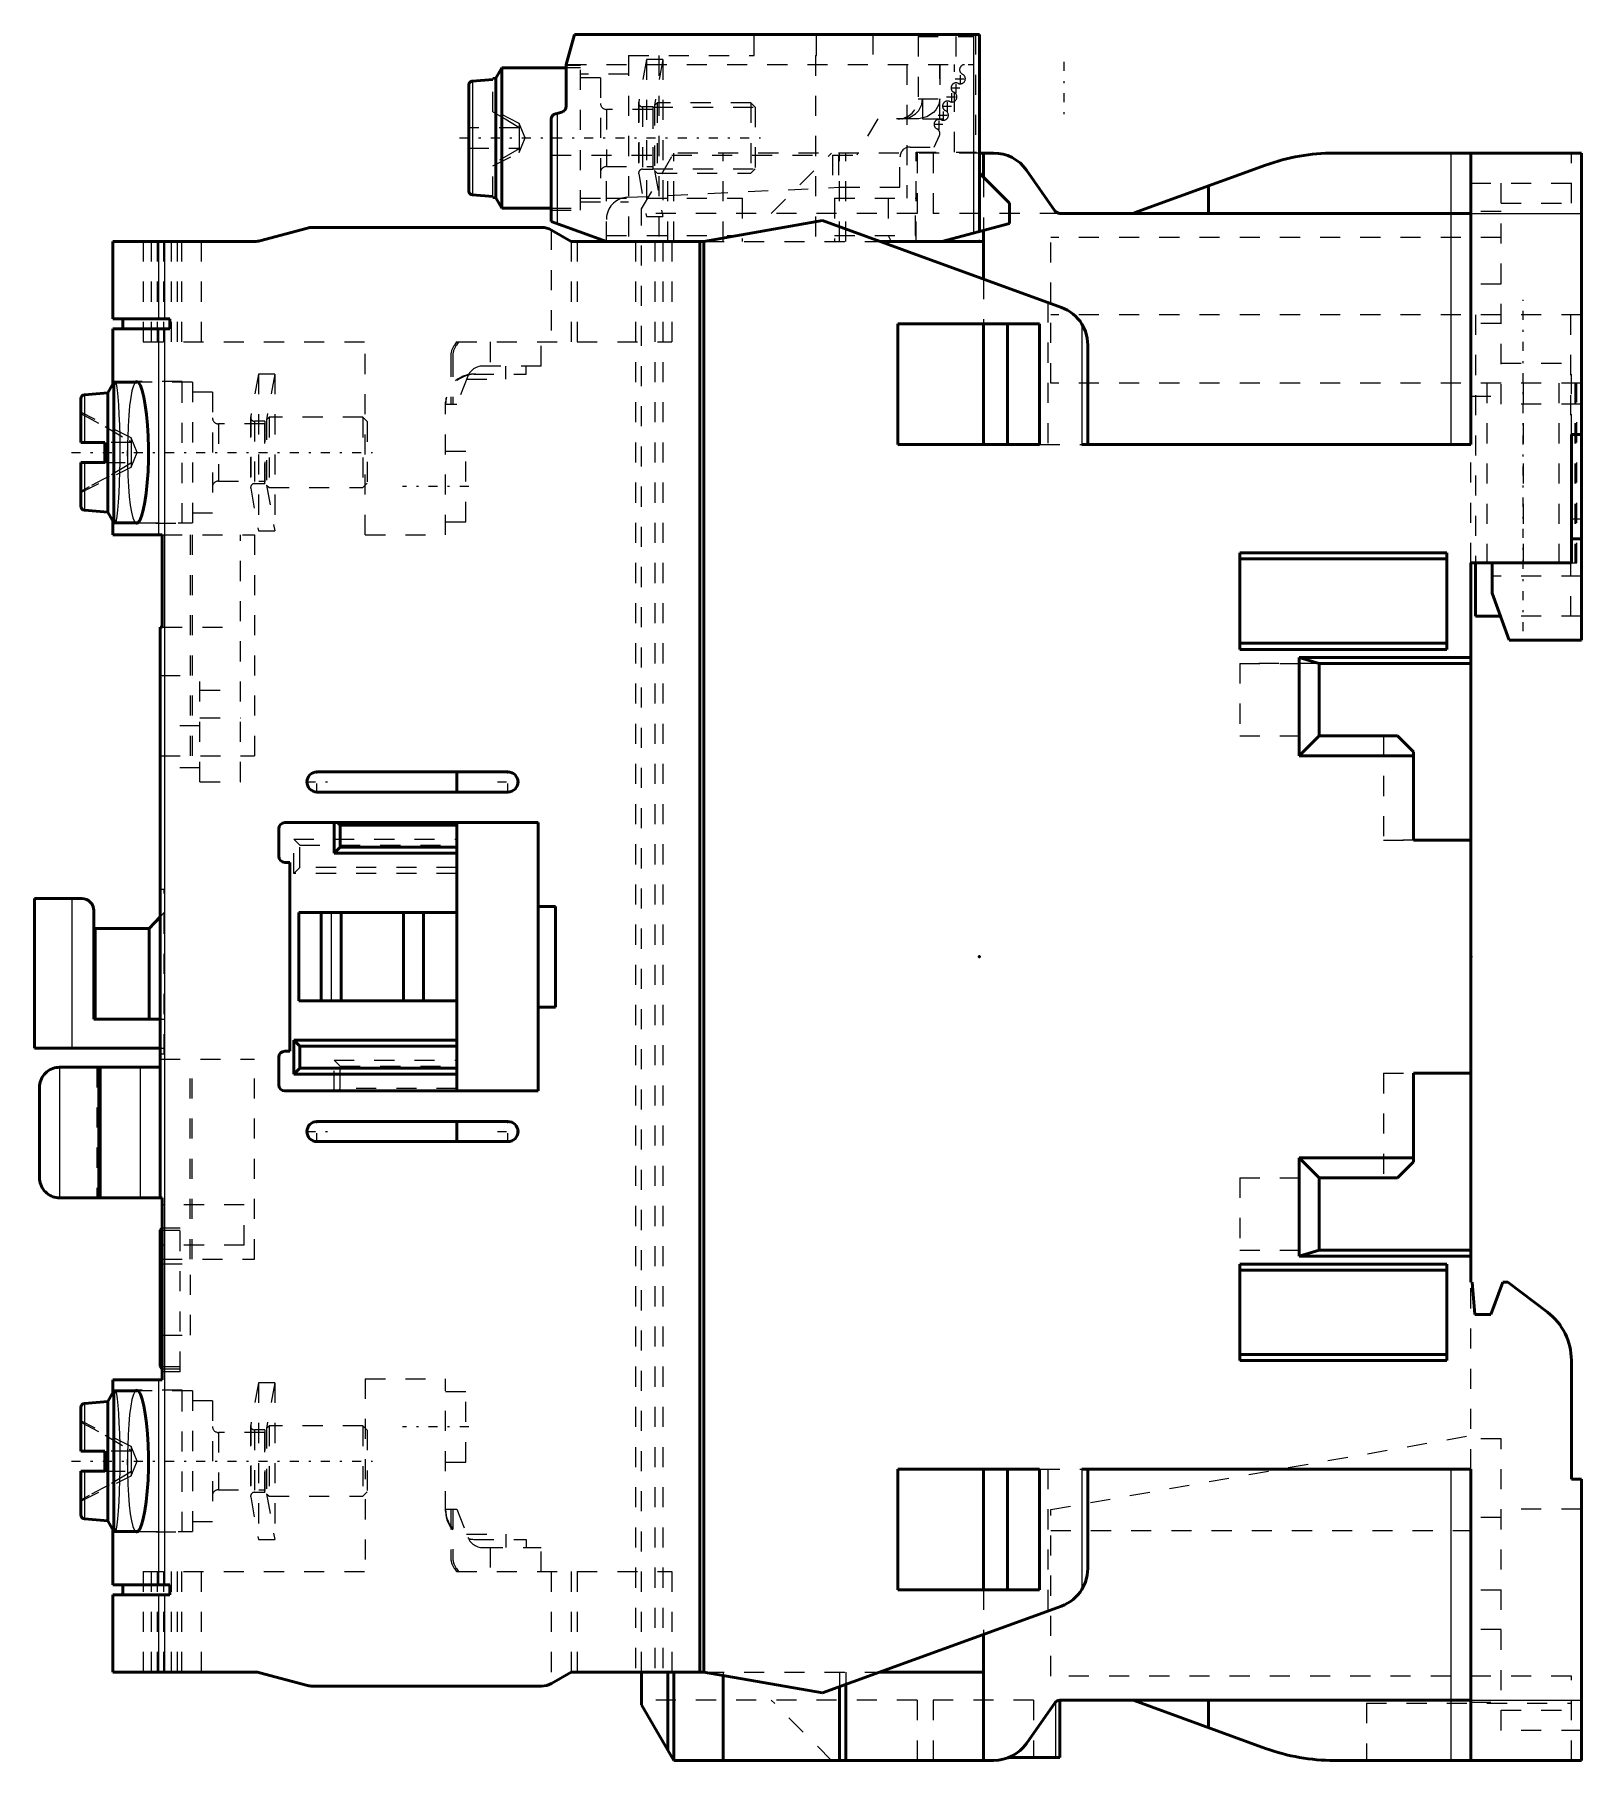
# Model space of a CAD drawing. Header units: millimetres. Extents: x -71.5 to 5.5, y -40 to 45.9.
import ezdxf

# ---------------------------------------------------------------- set-up
doc = ezdxf.new("R2010")
doc.units = ezdxf.units.MM
doc.linetypes.add('Center', pattern=[1.5, 0.45, -0.5, 0.05, -0.5])
doc.linetypes.add('Dashed', pattern=[2, 1, -1])
for name, color, linetype, lineweight in [('2d ConnectionPoints', 7, 'Continuous', 50), ('AM_0', 7, 'Continuous', 50), ('AM_4', 3, 'Continuous', 25), ('AM_5', 3, 'Continuous', 25), ('AM_7', 7, 'Center', 25), ('AM_9', 6, 'Dashed', 25)]:
    doc.layers.add(name, color=color, linetype=linetype, lineweight=lineweight)

# ---------------------------------------------------------------- blocks, each defined once
blk = doc.blocks.new('1_abb_NF_7_1_0_in_n5dy10ffggtjphykqtv3e1uak________2')
at = {"layer": 'AM_5', "linetype": 'Dashed'}
for p, q in [((-40.7, 42.2855), (-35.6, 42.2855)), ((-40.7, 39.2145), (-35.6, 39.2145))]:
    blk.add_line(p, q, dxfattribs=at)
at = {"layer": 'AM_7'}
blk.add_line((-50.3075, 40.75), (-35.345, 40.75), dxfattribs=at)
blk = doc.blocks.new('2_abb_NF_7_2_0_in_n5dy10ffggtjphykqtv3e1uak________2')
at = {"layer": 'AM_0'}
for p, q in [((-48.2, 44.25), (-48.504, 43.723)), ((-45, 44.25), (-48.2, 44.25)), ((-48.2, 44.25), (-48.2, 37.25)), ((-49.85, 43.375), (-49.85, 38.125)), ((-48.65, 43.668), (-49.667, 43.577)), ((-48.504, 43.723), (-48.65, 43.71)), ((-48.65, 43.668), (-48.65, 43.71)), ((-48.504, 43.723), (-48.504, 37.777)), ((-49.667, 37.923), (-48.65, 37.832)), ((-48.65, 37.79), (-48.65, 37.832)), ((-48.65, 37.79), (-48.504, 37.777)), ((-48.504, 37.777), (-48.2, 37.25)), ((-48.2, 37.25), (-45.75, 37.25))]:
    blk.add_line(p, q, dxfattribs=at)
for points in [[(-49.85, 43.375), (-49.842, 43.432), (-49.812, 43.494), (-49.763, 43.543), (-49.702, 43.571), (-49.667, 43.577)], [(-49.667, 37.923), (-49.731, 37.939), (-49.765, 37.959), (-49.813, 38.008), (-49.842, 38.069), (-49.85, 38.125)]]:
    blk.add_lwpolyline(points, dxfattribs=at)
at = {"layer": 'AM_4'}
blk.add_line((-49.667, 43.577), (-49.667, 37.923), dxfattribs=at)
at = {"layer": 'AM_5', "linetype": 'Dashed'}
for p, q in [((-40.7, 42.286), (-35.6, 42.286)), ((-40.7, 39.215), (-35.6, 39.215))]:
    blk.add_line(p, q, dxfattribs=at)
at = {"layer": 'AM_9'}
for p, q in [((-44.3, 44.25), (-45, 44.25)), ((-41.013, 44.65), (-41.397, 42.536)), ((-40.2, 44.65), (-41.013, 44.65)), ((-41.013, 44.65), (-41.013, 36.85)), ((-40.2, 44.65), (-40.613, 42.372)), ((-40.2, 44.65), (-40.2, 36.85)), ((-48.65, 42.045), (-48.65, 43.668)), ((-43.3, 43.75), (-44.3, 43.75)), ((-43.3, 43.75), (-43.3, 37.75)), ((-47.35, 41.475), (-48.65, 42.138)), ((-40.7, 42.175), (-43, 42.175)), ((-43, 42.175), (-43, 39.325)), ((-41.4, 42.5), (-41.4, 39)), ((-41.397, 42.536), (-41.397, 38.964)), ((-40.685, 42.3), (-41.2, 42.3)), ((-41.2, 42.3), (-41.2, 39.2)), ((-40.685, 42.3), (-40.7, 42.286)), ((-40.7, 42.286), (-40.7, 39.215)), ((-40.685, 39.2), (-40.685, 42.3)), ((-40.486, 42.5), (-40.613, 42.372)), ((-40.613, 42.372), (-40.613, 39.128)), ((-35.815, 42.5), (-40.486, 42.5)), ((-40.486, 42.5), (-40.486, 39)), ((-35.6, 42.286), (-35.815, 42.5)), ((-35.815, 42.5), (-35.815, 39)), ((-35.6, 42.286), (-35.6, 39.215)), ((-47.343, 41.25), (-49.85, 41.25)), ((-47.05, 40.75), (-47.35, 41.475)), ((-47.35, 41.475), (-47.35, 41.275)), ((-47.35, 41.275), (-47.343, 41.25)), ((-47.35, 41.25), (-47.35, 40.25)), ((-47.35, 40.025), (-47.05, 40.75)), ((-49.85, 40.25), (-47.343, 40.25)), ((-48.65, 39.362), (-47.35, 40.025)), ((-47.343, 40.25), (-47.35, 40.225)), ((-47.35, 40.225), (-47.35, 40.025)), ((-48.65, 37.832), (-48.65, 39.455)), ((-43, 39.325), (-40.7, 39.325)), ((-41.397, 38.964), (-41.013, 36.85)), ((-41.2, 39.2), (-40.685, 39.2)), ((-40.7, 39.215), (-40.685, 39.2)), ((-40.613, 39.128), (-40.486, 39)), ((-40.613, 39.128), (-40.2, 36.85)), ((-40.486, 39), (-35.815, 39)), ((-35.815, 39), (-35.6, 39.215)), ((-45.75, 37.25), (-44.3, 37.25)), ((-44.3, 37.75), (-43.3, 37.75)), ((-41.013, 36.85), (-40.2, 36.85))]:
    blk.add_line(p, q, dxfattribs=at)
for points in [[(-48.65, 42.045), (-48.043, 41.706), (-47.449, 41.343), (-47.35, 41.275)], [(-47.35, 40.225), (-47.456, 40.152), (-48.65, 39.455)]]:
    blk.add_lwpolyline(points, dxfattribs=at)
for centre, radius, start, end in [((-43, 42.475), 0.3, 180, 270), ((-41.2, 42.5), 0.2, 169.71349, 270), ((-43, 39.025), 0.3, 90, 180), ((-41.2, 39), 0.2, 90, 190.28651)]:
    blk.add_arc(centre, radius, start, end, dxfattribs=at)
blk = doc.blocks.new('3_abb_NF_2_3_0_in_n5dy10ffggtjphykqtv3e1uak________2')
at = {"layer": 'AM_0'}
for p, q in [((-45, 44.4), (-44.598, 45.9)), ((-44.598, 45.9), (-24.45, 45.9)), ((-24.45, 45.9), (-24.45, 36.1)), ((-45, 42.33), (-45, 44.4)), ((-45.75, 41.669), (-45.75, 36.6)), ((-45.527, 41.959), (-45.223, 42.04)), ((-22.95, 37.5), (-24.45, 39)), ((-22.95, 36.502), (-22.95, 37.5)), ((-43.003, 35.6), (-45.75, 36.6)), ((-22.95, 36.502), (-26.316, 35.6)), ((-38.35, 35.6), (-38.15, 35.6)), ((-29.392, 35.6), (-26.316, 35.6))]:
    blk.add_line(p, q, dxfattribs=at)
blk.add_lwpolyline([(-45.527, 41.959), (-45.552, 41.951), (-45.576, 41.941), (-45.6, 41.929), (-45.622, 41.915), (-45.643, 41.899), (-45.662, 41.881), (-45.68, 41.862), (-45.696, 41.841), (-45.71, 41.819), (-45.722, 41.796), (-45.732, 41.772), (-45.74, 41.747), (-45.745, 41.721), (-45.749, 41.695), (-45.75, 41.669), (-45.75, 41.669)], dxfattribs=at)
blk.add_arc((-45.3, 42.33), 0.3, 284.93721, 360, dxfattribs=at)
at = {"layer": 'AM_4'}
for p, q in [((-24.75, 45.9), (-24.75, 36.02)), ((-45.45, 41.979), (-45.45, 36.491))]:
    blk.add_line(p, q, dxfattribs=at)
at = {"layer": 'AM_7'}
for p, q in [((-25.397, 43.434), (-25.397, 43.959)), ((-20.25, 44.535), (-20.25, 41.565)), ((-25.871, 43.244), (-25.346, 43.244)), ((-25.819, 42.528), (-25.819, 43.053)), ((-25.659, 43.697), (-25.134, 43.697)), ((-25.608, 42.981), (-25.608, 43.506)), ((-26.293, 42.337), (-25.768, 42.337)), ((-26.242, 41.622), (-26.242, 42.147)), ((-26.082, 42.791), (-25.557, 42.791)), ((-26.031, 42.075), (-26.031, 42.6)), ((-26.716, 41.431), (-26.191, 41.431)), ((-26.505, 41.884), (-25.98, 41.884)), ((-26.453, 41.169), (-26.453, 41.694))]:
    blk.add_line(p, q, dxfattribs=at)
at = {"layer": 'AM_9'}
for p, q in [((-35.65, 44.85), (-35.65, 45.9)), ((-32.55, 44.85), (-32.55, 45.9)), ((-29.75, 45.9), (-29.75, 44.4)), ((-27.5, 45.8), (-27.5, 42.7)), ((-27.5, 45.8), (-24.75, 45.8)), ((-25.62, 45.8), (-25.62, 44.4)), ((-24.646, 45.9), (-24.646, 40.05)), ((-41.9, 44.85), (-41.9, 35.6)), ((-41.9, 44.85), (-35.65, 44.85)), ((-40.4, 44.85), (-40.4, 35.6)), ((-32.6, 44.85), (-32.55, 44.85)), ((-32.6, 44.85), (-32.6, 35.6)), ((-45, 44.4), (-24.75, 44.4)), ((-44.3, 44.35), (-45, 44.35)), ((-44.3, 37.15), (-44.3, 44.35)), ((-41.9, 43.926), (-44.3, 43.926)), ((-28.059, 44.4), (-28.059, 37.75)), ((-26.424, 44.4), (-26.424, 42.7)), ((-26.422, 41.7), (-26.422, 44.4)), ((-25.681, 40.05), (-25.681, 44.4)), ((-27.5, 42.7), (-26.424, 42.7)), ((-27.273, 42.7), (-27.273, 41.7)), ((-29.508, 41.7), (-30.547, 39.9)), ((-27.573, 41.7), (-29.508, 41.7)), ((-27.273, 41.7), (-26.073, 41.7)), ((-26.705, 40.3), (-26.438, 40.872)), ((-45.75, 39.9), (-30.547, 39.9)), ((-31.75, 39.9), (-31.75, 38.283)), ((-31.45, 39.9), (-31.45, 38.298)), ((-28.4, 38.3), (-28.4, 39.8)), ((-27.9, 40.3), (-26.705, 40.3)), ((-27.6, 40.05), (-24.45, 40.05)), ((-27.6, 35.6), (-27.6, 40.05)), ((-43, 35.6), (-43, 39.325)), ((-41.952, 37.799), (-31.4, 38.3)), ((-31.4, 38.3), (-28.4, 38.3)), ((-45.75, 37.15), (-44.3, 37.15)), ((-44.3, 37.574), (-41.9, 37.574)), ((-43, 37.75), (-36.25, 37.75)), ((-36.25, 37.75), (-36.25, 35.6)), ((-31.65, 37.75), (-27.6, 37.75)), ((-31.65, 37.75), (-31.65, 35.6)), ((-28.994, 37.75), (-28.994, 35.9)), ((-27.626, 35.9), (-27.626, 37.75)), ((-43, 35.9), (-36.25, 35.9)), ((-31.65, 35.9), (-27.626, 35.9)), ((-28.994, 35.9), (-28.843, 35.6)), ((-27.6, 35.873), (-27.626, 35.9))]:
    blk.add_line(p, q, dxfattribs=at)
for points in [[(-28.301, 41.7), (-28.272, 41.7), (-27.928, 41.768), (-27.624, 41.948), (-27.466, 42.118), (-27.317, 42.413), (-27.273, 42.7)], [(-26.424, 42.7), (-26.424, 42.699), (-26.474, 42.411), (-26.613, 42.155), (-26.734, 42.021), (-27.069, 41.804), (-27.454, 41.706), (-27.573, 41.7)], [(-41.952, 37.799), (-42.048, 37.79), (-42.142, 37.773), (-42.235, 37.748), (-42.325, 37.715), (-42.412, 37.674), (-42.495, 37.625), (-42.573, 37.57), (-42.646, 37.508), (-42.714, 37.44), (-42.775, 37.366), (-42.83, 37.287), (-42.878, 37.204), (-42.918, 37.117), (-42.95, 37.027), (-42.975, 36.934), (-42.991, 36.839), (-42.999, 36.744), (-43, 36.7)]]:
    blk.add_lwpolyline(points, dxfattribs=at)
for centre, radius, start, end in [((-25.397, 43.697), 0.25, 245, 64.99993), ((-25.185, 44.15), 0.25, 90, 245.00007), ((-25.819, 42.791), 0.25, 245, 64.99993), ((-25.608, 43.244), 0.25, 65, 245.00007), ((-28.5, 42.7), 1, 270, 0), ((-26.242, 41.884), 0.25, 245.00008, 65), ((-26.031, 42.337), 0.25, 65, 245), ((-26.453, 41.431), 0.25, 64.99992, 244.99993), ((-26.665, 40.978), 0.25, 335, 65.00007), ((-27.9, 39.8), 0.5, 90, 180)]:
    blk.add_arc(centre, radius, start, end, dxfattribs=at)
blk = doc.blocks.new('4_abb_NF_7_3_0_in_n5dy10ffggtjphykqtv3e1uak________2')
at = {"layer": 'AM_0'}
for p, q in [((-67.804, -22.127), (-68.967, -22.229)), ((-67.5, -21.6), (-67.804, -22.127)), ((-67.804, -22.127), (-67.804, -28.073)), ((-67.5, -21.6), (-67.5, -28.6)), ((-66.362, -21.6), (-67.5, -21.6)), ((-69.15, -22.428), (-69.15, -24.6)), ((-67.95, -24.6), (-69.15, -24.6)), ((-67.95, -25.6), (-67.95, -24.6)), ((-69.15, -25.6), (-67.95, -25.6)), ((-69.15, -25.6), (-69.15, -27.772)), ((-68.967, -27.971), (-67.804, -28.073)), ((-67.804, -28.073), (-67.5, -28.6)), ((-67.5, -28.6), (-66.301, -28.6))]:
    blk.add_line(p, q, dxfattribs=at)
for centre, start, end in [((-68.95, -22.428), 95, 180), ((-68.95, -27.772), 180, 265)]:
    blk.add_arc(centre, 0.2, start, end, dxfattribs=at)
at = {"layer": 'AM_4'}
for p, q in [((-68.967, -22.229), (-68.967, -24.6)), ((-68.967, -25.6), (-68.967, -27.971))]:
    blk.add_line(p, q, dxfattribs=at)
at = {"layer": 'AM_7'}
blk.add_line((-69.608, -25.1), (-54.645, -25.1), dxfattribs=at)
at = {"layer": 'AM_9'}
for p, q in [((-60.313, -21.2), (-60.697, -23.314)), ((-59.5, -21.2), (-60.313, -21.2)), ((-60.313, -21.2), (-60.313, -29)), ((-59.5, -21.2), (-59.913, -23.478)), ((-59.5, -21.2), (-59.5, -29)), ((-63.6, -21.6), (-66.362, -21.6)), ((-63.6, -21.6), (-63.6, -28.6)), ((-62.6, -22.1), (-63.6, -22.1)), ((-62.6, -22.1), (-62.6, -28.1)), ((-66.65, -24.375), (-69.15, -23.1)), ((-60, -23.675), (-62.3, -23.675)), ((-62.3, -23.675), (-62.3, -26.525)), ((-60.7, -23.35), (-60.7, -26.85)), ((-60.697, -23.314), (-60.697, -26.886)), ((-59.986, -23.55), (-60.5, -23.55)), ((-60.5, -23.55), (-60.5, -26.65)), ((-59.986, -23.55), (-60, -23.564)), ((-60, -23.564), (-60, -26.636)), ((-59.986, -26.65), (-59.986, -23.55)), ((-59.786, -23.35), (-59.913, -23.478)), ((-59.913, -23.478), (-59.913, -26.722)), ((-55.115, -23.35), (-59.786, -23.35)), ((-59.786, -23.35), (-59.786, -26.85)), ((-55.115, -23.35), (-55.115, -26.85)), ((-54.9, -23.564), (-55.115, -23.35)), ((-54.9, -23.564), (-54.9, -26.636)), ((-66.643, -24.6), (-67.95, -24.6)), ((-66.35, -25.1), (-66.65, -24.375)), ((-66.65, -24.375), (-66.65, -24.575)), ((-66.65, -24.575), (-66.643, -24.6)), ((-66.65, -24.6), (-66.65, -25.6)), ((-67.95, -25.6), (-66.643, -25.6)), ((-66.65, -25.825), (-66.35, -25.1)), ((-66.643, -25.6), (-66.65, -25.625)), ((-66.65, -25.625), (-66.65, -25.825)), ((-69.15, -27.1), (-66.65, -25.825)), ((-62.3, -26.525), (-60, -26.525)), ((-60.697, -26.886), (-60.313, -29)), ((-60.5, -26.65), (-59.986, -26.65)), ((-60, -26.636), (-59.986, -26.65)), ((-59.913, -26.722), (-59.786, -26.85)), ((-59.913, -26.722), (-59.5, -29)), ((-59.786, -26.85), (-55.115, -26.85)), ((-55.115, -26.85), (-54.9, -26.636)), ((-63.6, -28.1), (-62.6, -28.1)), ((-66.301, -28.6), (-63.6, -28.6)), ((-60.313, -29), (-59.5, -29))]:
    blk.add_line(p, q, dxfattribs=at)
for points in [[(-69.15, -23.163), (-67.937, -23.812), (-66.749, -24.507), (-66.65, -24.575)], [(-66.65, -25.625), (-66.756, -25.698), (-67.735, -26.277), (-68.738, -26.819), (-69.15, -27.037)]]:
    blk.add_lwpolyline(points, dxfattribs=at)
for centre, radius, start, end in [((-62.3, -23.375), 0.3, 180, 270), ((-60.5, -23.35), 0.2, 169.71349, 270), ((-62.3, -26.825), 0.3, 90, 180), ((-60.5, -26.85), 0.2, 90, 190.28651)]:
    blk.add_arc(centre, radius, start, end, dxfattribs=at)
blk = doc.blocks.new('5_abb_NF_7_4_0_in_n5dy10ffggtjphykqtv3e1uak________2')
at = {"layer": 'AM_0'}
for p, q in [((-67.5, 28.6), (-67.804, 28.073)), ((-66.362, 28.6), (-67.5, 28.6)), ((-67.5, 28.6), (-67.5, 21.6)), ((-69.15, 27.772), (-69.15, 25.6)), ((-67.804, 28.073), (-68.967, 27.971)), ((-67.804, 28.073), (-67.804, 22.127)), ((-67.95, 25.6), (-69.15, 25.6)), ((-67.95, 24.6), (-67.95, 25.6)), ((-69.15, 24.6), (-67.95, 24.6)), ((-69.15, 24.6), (-69.15, 22.428)), ((-68.967, 22.229), (-67.804, 22.127)), ((-67.804, 22.127), (-67.5, 21.6)), ((-67.5, 21.6), (-66.301, 21.6))]:
    blk.add_line(p, q, dxfattribs=at)
for centre, start, end in [((-68.95, 27.772), 95, 180), ((-68.95, 22.428), 180, 265)]:
    blk.add_arc(centre, 0.2, start, end, dxfattribs=at)
at = {"layer": 'AM_4'}
for p, q in [((-68.967, 27.971), (-68.967, 25.6)), ((-68.967, 24.6), (-68.967, 22.229))]:
    blk.add_line(p, q, dxfattribs=at)
at = {"layer": 'AM_7'}
blk.add_line((-69.608, 25.1), (-54.645, 25.1), dxfattribs=at)
at = {"layer": 'AM_9'}
for p, q in [((-63.6, 28.6), (-66.362, 28.6)), ((-63.6, 28.6), (-63.6, 21.6)), ((-60.313, 29), (-60.697, 26.886)), ((-59.5, 29), (-60.313, 29)), ((-60.313, 29), (-60.313, 21.2)), ((-59.5, 29), (-59.913, 26.722)), ((-59.5, 29), (-59.5, 21.2)), ((-62.6, 28.1), (-63.6, 28.1)), ((-62.6, 28.1), (-62.6, 22.1)), ((-66.65, 25.825), (-69.15, 27.1)), ((-60.7, 26.85), (-60.7, 23.35)), ((-60.697, 26.886), (-60.697, 23.314)), ((-59.986, 26.65), (-60.5, 26.65)), ((-60.5, 26.65), (-60.5, 23.55)), ((-59.986, 26.65), (-60, 26.636)), ((-60, 26.636), (-60, 23.564)), ((-59.986, 23.55), (-59.986, 26.65)), ((-59.786, 26.85), (-59.913, 26.722)), ((-59.913, 26.722), (-59.913, 23.478)), ((-59.786, 26.85), (-59.786, 23.35)), ((-55.115, 26.85), (-59.786, 26.85)), ((-54.9, 26.636), (-55.115, 26.85)), ((-55.115, 26.85), (-55.115, 23.35)), ((-54.9, 26.636), (-54.9, 23.564)), ((-66.35, 25.1), (-66.65, 25.825)), ((-66.65, 25.825), (-66.65, 25.625)), ((-60, 26.525), (-62.3, 26.525)), ((-62.3, 26.525), (-62.3, 23.675)), ((-66.643, 25.6), (-67.95, 25.6)), ((-66.65, 25.625), (-66.643, 25.6)), ((-66.65, 25.6), (-66.65, 24.6)), ((-66.65, 24.375), (-66.35, 25.1)), ((-69.15, 23.1), (-66.65, 24.375)), ((-67.95, 24.6), (-66.643, 24.6)), ((-66.643, 24.6), (-66.65, 24.575)), ((-66.65, 24.575), (-66.65, 24.375)), ((-62.3, 23.675), (-60, 23.675)), ((-60.697, 23.314), (-60.313, 21.2)), ((-60.5, 23.55), (-59.986, 23.55)), ((-60, 23.564), (-59.986, 23.55)), ((-59.913, 23.478), (-59.786, 23.35)), ((-59.913, 23.478), (-59.5, 21.2)), ((-59.786, 23.35), (-55.115, 23.35)), ((-55.115, 23.35), (-54.9, 23.564)), ((-66.301, 21.6), (-63.6, 21.6)), ((-63.6, 22.1), (-62.6, 22.1)), ((-60.313, 21.2), (-59.5, 21.2))]:
    blk.add_line(p, q, dxfattribs=at)
for points in [[(-69.15, 27.037), (-67.937, 26.388), (-66.749, 25.693), (-66.65, 25.625)], [(-66.65, 24.575), (-66.756, 24.502), (-67.735, 23.923), (-68.738, 23.381), (-69.15, 23.163)]]:
    blk.add_lwpolyline(points, dxfattribs=at)
for centre, radius, start, end in [((-62.3, 26.825), 0.3, 180, 270), ((-60.5, 26.85), 0.2, 169.71349, 270), ((-62.3, 23.375), 0.3, 90, 180), ((-60.5, 23.35), 0.2, 90, 190.28651)]:
    blk.add_arc(centre, radius, start, end, dxfattribs=at)
blk = doc.blocks.new('6_abb_NF_2_2_0_in_n5dy10ffggtjphykqtv3e1uak________2')
at = {"layer": 'AM_0'}
for p, q in [((-60.235, 35.634), (-57.877, 36.266)), ((-57.618, 36.3), (-46.23, 36.3)), ((-45.73, 36.166), (-44.75, 35.6)), ((-67.55, 35.6), (-67.55, 31.75)), ((-67.55, 35.6), (-60.494, 35.6)), ((-44.75, 35.6), (-38.35, 35.6)), ((-38.35, 35.6), (-38.35, -35.6)), ((-67.55, 31.75), (-64.724, 31.75)), ((-67.55, 31.25), (-67.55, 28.513)), ((-67.55, 31.25), (-64.724, 31.25)), ((-67.05, 31.75), (-67.05, 31.25)), ((-64.724, 31.75), (-64.724, 31.25)), ((-67.55, 21.687), (-67.55, 21)), ((-65.1, 21), (-67.55, 21)), ((-65.1, 16.4), (-65.1, 21)), ((-65.2, 16.4), (-65.1, 16.4)), ((-65.2, -12), (-65.2, 16.4)), ((-57.4, 9.2), (-47.9, 9.2)), ((-50.45, 8.2), (-50.45, 9.2)), ((-47.9, 8.2), (-57.4, 8.2)), ((-59.3, 6.375), (-59.3, 5)), ((-46.4, 6.675), (-59, 6.675)), ((-56.55, 5.15), (-56.55, 6.675)), ((-56.375, 6.675), (-56.25, 6.55)), ((-56.25, 6.55), (-50.45, 6.55)), ((-56.25, 5.45), (-56.25, 6.55)), ((-50.45, -6.675), (-50.45, 6.675)), ((-46.4, -6.675), (-46.4, 6.675)), ((-56.55, 5.15), (-56.25, 5.45)), ((-50.45, 5.45), (-56.25, 5.45)), ((-59, 4.7), (-58.75, 4.7)), ((-58.75, 4.7), (-58.75, -4.7)), ((-50.45, 5.15), (-56.55, 5.15)), ((-71.45, 2.9), (-71.45, -4.55)), ((-71.45, 2.9), (-69.1, 2.9)), ((-68.5, 2.3), (-68.5, -3.1)), ((-65.2, 1.987), (-65.75, 1.4)), ((-50.45, 2.2), (-58.3, 2.2)), ((-58.3, 2.2), (-58.3, -2.2)), ((-57.2, 2.2), (-57.2, -2.2)), ((-56.2, 2.2), (-56.2, -2.2)), ((-53.1, 2.2), (-53.1, -2.2)), ((-52.1, 2.2), (-52.1, -2.2)), ((-45.534, 2.5), (-46.4, 2.5)), ((-45.534, -2.5), (-45.534, 2.5)), ((-65.75, 1.4), (-68.5, 1.4)), ((-65.75, 1.4), (-65.75, -3.1)), ((-50.45, -2.2), (-58.3, -2.2)), ((-45.534, -2.5), (-46.4, -2.5)), ((-68.5, -3.1), (-65.2, -3.1)), ((-58.55, -4.15), (-58.25, -4.45)), ((-58.55, -5.85), (-58.55, -4.15)), ((-58.55, -4.15), (-50.45, -4.15)), ((-71.45, -4.55), (-65.2, -4.55)), ((-59.3, -5), (-59.3, -6.375)), ((-58.75, -4.7), (-59, -4.7)), ((-58.25, -4.45), (-50.45, -4.45)), ((-58.25, -5.55), (-58.25, -4.45)), ((-70.2, -5.5), (-65.2, -5.5)), ((-68.25, -5.5), (-68.25, -12)), ((-58.55, -5.85), (-58.25, -5.55)), ((-50.45, -5.85), (-58.55, -5.85)), ((-50.45, -5.55), (-58.25, -5.55)), ((-71.2, -6.5), (-71.2, -11)), ((-59, -6.675), (-46.4, -6.675)), ((-57.4, -8.2), (-47.9, -8.2)), ((-50.45, -9.2), (-50.45, -8.2)), ((-47.9, -9.2), (-57.4, -9.2)), ((-65.1, -12), (-70.2, -12)), ((-65.1, -21.05), (-65.1, -12)), ((-65.1, -13.5), (-65.2, -13.6)), ((-65.2, -20.4), (-65.2, -13.6)), ((-65.15, -13.55), (-65.1, -13.6)), ((-65.2, -20.4), (-65.1, -20.5)), ((-65.1, -20.4), (-65.15, -20.45)), ((-67.55, -21.05), (-67.55, -21.687)), ((-67.55, -21.05), (-65.1, -21.05)), ((-67.55, -28.513), (-67.55, -31.25)), ((-67.55, -31.25), (-64.724, -31.25)), ((-67.55, -31.75), (-67.55, -35.6)), ((-67.55, -31.75), (-64.724, -31.75)), ((-67.05, -31.25), (-67.05, -31.75)), ((-64.724, -31.75), (-64.724, -31.25)), ((-60.494, -35.6), (-67.55, -35.6)), ((-57.877, -36.266), (-60.235, -35.634)), ((-44.75, -35.6), (-45.73, -36.166)), ((-38.35, -35.6), (-44.75, -35.6)), ((-57.618, -36.3), (-46.23, -36.3))]:
    blk.add_line(p, q, dxfattribs=at)
for points in [[(-66.362, 28.625), (-66.362, 28.625), (-66.404, 28.613)], [(-66.362, 21.575), (-66.305, 21.596), (-66.214, 21.711), (-66.124, 21.924), (-66.039, 22.23), (-65.961, 22.62), (-65.894, 23.081), (-65.841, 23.601), (-65.804, 24.158), (-65.784, 24.742), (-65.782, 25.329), (-65.798, 25.91), (-65.83, 26.465), (-65.878, 26.982), (-65.94, 27.449), (-66.012, 27.851), (-66.094, 28.181), (-66.181, 28.424), (-66.272, 28.574), (-66.362, 28.625)], [(-66.411, 21.591), (-66.393, 21.582), (-66.362, 21.575)], [(-70.2, -5.5), (-70.287, -5.504), (-70.374, -5.515), (-70.459, -5.534), (-70.542, -5.56), (-70.623, -5.594), (-70.7, -5.634), (-70.774, -5.681), (-70.843, -5.734), (-70.907, -5.793), (-70.966, -5.857), (-71.019, -5.926), (-71.066, -6), (-71.106, -6.077), (-71.14, -6.158), (-71.166, -6.241), (-71.185, -6.326), (-71.196, -6.413), (-71.2, -6.5)], [(-71.2, -11), (-71.196, -11.087), (-71.185, -11.174), (-71.166, -11.259), (-71.14, -11.342), (-71.106, -11.423), (-71.066, -11.5), (-71.019, -11.574), (-70.966, -11.643), (-70.907, -11.707), (-70.843, -11.766), (-70.774, -11.819), (-70.7, -11.866), (-70.623, -11.906), (-70.542, -11.94), (-70.459, -11.966), (-70.374, -11.985), (-70.287, -11.996), (-70.2, -12)], [(-66.362, -21.575), (-66.362, -21.575), (-66.404, -21.587)], [(-66.362, -28.625), (-66.305, -28.604), (-66.214, -28.489), (-66.124, -28.276), (-66.039, -27.97), (-65.961, -27.58), (-65.894, -27.119), (-65.841, -26.599), (-65.804, -26.042), (-65.784, -25.458), (-65.782, -24.871), (-65.798, -24.29), (-65.83, -23.735), (-65.878, -23.218), (-65.94, -22.751), (-66.012, -22.349), (-66.094, -22.019), (-66.181, -21.776), (-66.272, -21.626), (-66.362, -21.575)], [(-66.411, -28.609), (-66.393, -28.618), (-66.362, -28.625)]]:
    blk.add_lwpolyline(points, dxfattribs=at)
for centre, radius, start, end in [((-57.618, 35.3), 1, 90, 105), ((-46.23, 35.3), 1, 60, 90), ((-60.494, 36.6), 1, 270, 285), ((-57.4, 8.7), 0.5, 90, 270), ((-47.9, 8.7), 0.5, 270, 90), ((-59, 6.375), 0.3, 90, 180), ((-59, 5), 0.3, 180, 270), ((-69.1, 2.3), 0.6, 360, 90), ((-59, -5), 0.3, 90, 180), ((-59, -6.375), 0.3, 180, 270), ((-57.4, -8.7), 0.5, 90, 270), ((-47.9, -8.7), 0.5, 270, 90), ((-60.494, -36.6), 1, 75, 90), ((-57.618, -35.3), 1, 255, 270), ((-46.23, -35.3), 1, 270, 300)]:
    blk.add_arc(centre, radius, start, end, dxfattribs=at)
at = {"layer": 'AM_4'}
for p, q in [((-65.284, 35.6), (-65.284, 31.75)), ((-64.991, 35.6), (-64.991, 31.75)), ((-65.284, 31.25), (-65.284, 21)), ((-64.991, 31.25), (-64.991, -31.25)), ((-69.6, 2.9), (-69.6, -4.55)), ((-56.7, 2.2), (-56.7, -2.2)), ((-68.4, 1.4), (-68.4, -3.1)), ((-70.2, -5.5), (-70.2, -12)), ((-68.15, -5.5), (-68.15, -12)), ((-66.2, -5.5), (-66.2, -12)), ((-65.284, -21.05), (-65.284, -31.25)), ((-65.284, -31.75), (-65.284, -35.6)), ((-64.991, -31.75), (-64.991, -35.6))]:
    blk.add_line(p, q, dxfattribs=at)
at = {"layer": 'AM_7'}
for p, q in [((-49.85, 23.4), (-53.15, 23.4)), ((-57.925, 8.7), (-56.875, 8.7)), ((-57.4, 8.175), (-57.4, 9.225)), ((-48.425, 8.7), (-47.375, 8.7)), ((-47.9, 8.175), (-47.9, 9.225)), ((-57.4, -9.225), (-57.4, -8.175)), ((-47.9, -9.225), (-47.9, -8.175)), ((-57.925, -8.7), (-56.875, -8.7)), ((-48.425, -8.7), (-47.375, -8.7)), ((-49.85, -23.4), (-53.15, -23.4))]:
    blk.add_line(p, q, dxfattribs=at)
at = {"layer": 'AM_9'}
for p, q in [((-45.75, 36.177), (-45.75, 30.6)), ((-66.039, 35.6), (-66.039, 30.6)), ((-65.648, 35.6), (-65.648, 30.6)), ((-65.35, 35.6), (-65.35, 30.6)), ((-65.343, 35.6), (-65.343, 30.6)), ((-65.04, 35.6), (-65.04, 30.6)), ((-64.651, 35.6), (-64.651, 30.6)), ((-64.35, 35.6), (-64.35, 30.6)), ((-64.146, 35.6), (-64.146, 30.6)), ((-63.164, 35.6), (-63.164, 30.6)), ((-44.75, 35.6), (-44.75, 30.6)), ((-44.45, 35.6), (-44.45, 30.6)), ((-41.55, 35.6), (-41.55, -35.6)), ((-40.589, 35.6), (-40.589, -35.6)), ((-39.75, 35.6), (-39.75, 30.6)), ((-66.039, 30.6), (-55, 30.6)), ((-55, 21), (-55, 30.6)), ((-50.455, 30.6), (-50.566, 30.443)), ((-50.355, 30.6), (-50.466, 30.443)), ((-50.455, 30.6), (-39.75, 30.6)), ((-48.781, 30.6), (-48.781, 29.4)), ((-48.779, 30.6), (-48.779, 29.4)), ((-46.252, 29.4), (-46.252, 30.6)), ((-46.25, 29.4), (-46.25, 30.6)), ((-50.75, 29.865), (-50.75, 27.5)), ((-50.65, 29.865), (-50.65, 27.49)), ((-46.25, 29.4), (-49.15, 29.4)), ((-48, 28.74), (-48, 29.4)), ((-47, 29), (-47, 29.4)), ((-67.55, 28.513), (-67.55, 21.687)), ((-64.1, 28.625), (-67.419, 28.625)), ((-66.385, 28.622), (-66.362, 28.625)), ((-64.1, 21.575), (-64.1, 28.625)), ((-49.893, 28.896), (-50.45, 27.5)), ((-49.955, 28.74), (-48, 28.74)), ((-49.6, 29), (-47, 29)), ((-67.485, 28.239), (-67.5, 27.957)), ((-51, 21), (-51, 27.6)), ((-51, 27.5), (-50.45, 27.5)), ((-50.65, 27.49), (-51, 27.49)), ((-67.534, 25.602), (-67.534, 24.599)), ((-67.192, 24.599), (-67.192, 25.602)), ((-66.822, 25.602), (-66.826, 25.1)), ((-66.825, 24.913), (-66.826, 25.192)), ((-66.826, 25.1), (-66.822, 24.599)), ((-50, 25.15), (-51, 25.15)), ((-50, 21.65), (-50, 25.15)), ((-67.5, 22.243), (-67.485, 21.96)), ((-67.419, 21.575), (-67.433, 21.587)), ((-67.418, 21.575), (-64.1, 21.575)), ((-66.362, 21.575), (-66.405, 21.587)), ((-51, 21.65), (-50, 21.65)), ((-65.1, 21), (-60.5, 21)), ((-63.707, 21), (-63.707, 10)), ((-63.607, 21), (-63.607, 10)), ((-61.2, 8.7), (-61.2, 21)), ((-60.5, 21), (-60.5, 10)), ((-55, 21), (-51, 21)), ((-65.1, 16.4), (-61.2, 16.4)), ((-65.2, 14), (-63.224, 14)), ((-63.224, 8.7), (-63.224, 14)), ((-63.224, 13.265), (-61.2, 13.265)), ((-63.224, 11.5), (-65.2, 11.5)), ((-63.224, 11.9), (-61.2, 11.9)), ((-65.2, 10), (-60.5, 10)), ((-63.224, 9.4), (-65.2, 9.4)), ((-63.224, 8.7), (-61.2, 8.7)), ((-58.55, 5.85), (-50.45, 5.85)), ((-58.55, 4.15), (-58.55, 5.85)), ((-58.55, 5.85), (-58.25, 5.55)), ((-58.25, 4.45), (-58.25, 5.55)), ((-58.25, 5.55), (-50.45, 5.55)), ((-58.55, 4.15), (-58.25, 4.45)), ((-50.45, 4.45), (-58.25, 4.45)), ((-50.45, 4.15), (-58.55, 4.15)), ((-65, 3.35), (-65.2, 3.35)), ((-65, -4.85), (-65, 3.35)), ((-65, 2.2), (-65.2, 1.987)), ((-65.2, -3.1), (-65, -3.1)), ((-65.2, -4.55), (-65, -4.55)), ((-65, -4.85), (-65.2, -4.85)), ((-65.2, -5.1), (-60.5, -5.1)), ((-63.707, -15.05), (-63.707, -5.1)), ((-63.607, -15.05), (-63.607, -5.1)), ((-60.5, -15.05), (-60.5, -5.1)), ((-56.55, -6.675), (-56.55, -5.15)), ((-56.55, -5.15), (-50.45, -5.15)), ((-56.55, -5.15), (-56.25, -5.45)), ((-68.35, -5.5), (-68.35, -12)), ((-56.25, -6.55), (-56.25, -5.45)), ((-56.25, -5.45), (-50.45, -5.45)), ((-56.375, -6.675), (-56.25, -6.55)), ((-50.45, -6.55), (-56.25, -6.55)), ((-61.019, -12.35), (-65.1, -12.35)), ((-61.019, -14.35), (-61.019, -12.35)), ((-64.2, -13.5), (-65.1, -13.5)), ((-65.1, -13.6), (-64.2, -13.6)), ((-64.2, -20.65), (-64.2, -13.5)), ((-61.019, -14.35), (-65.1, -14.35)), ((-65.1, -15.05), (-60.5, -15.05)), ((-65.1, -15.275), (-63.7, -15.275)), ((-63.7, -18.825), (-63.7, -15.275)), ((-65.1, -18.825), (-63.7, -18.825)), ((-65.1, -20.4), (-64.2, -20.4)), ((-65.1, -20.5), (-64.2, -20.5)), ((-64.2, -20.65), (-65.1, -20.65)), ((-55, -21), (-55, -30.6)), ((-55, -21), (-51, -21)), ((-51, -27.6), (-51, -21)), ((-67.55, -21.687), (-67.55, -28.513)), ((-67.485, -21.961), (-67.5, -22.243)), ((-64.1, -21.575), (-67.419, -21.575)), ((-66.385, -21.578), (-66.362, -21.575)), ((-64.1, -28.625), (-64.1, -21.575)), ((-50, -21.65), (-51, -21.65)), ((-50, -25.15), (-50, -21.65)), ((-67.534, -24.598), (-67.534, -25.601)), ((-67.192, -25.601), (-67.192, -24.598)), ((-66.822, -24.598), (-66.826, -25.1)), ((-66.825, -25.287), (-66.826, -25.008)), ((-66.826, -25.1), (-66.822, -25.601)), ((-51, -25.15), (-50, -25.15)), ((-67.5, -27.957), (-67.485, -28.24)), ((-51, -27.49), (-50.65, -27.49)), ((-51, -27.5), (-50.45, -27.5)), ((-50.75, -27.5), (-50.75, -29.865)), ((-50.65, -27.49), (-50.65, -29.865)), ((-50.45, -27.5), (-49.893, -28.896)), ((-67.419, -28.625), (-67.433, -28.613)), ((-67.418, -28.625), (-64.1, -28.625)), ((-66.362, -28.625), (-66.405, -28.613)), ((-49.955, -28.74), (-48, -28.74)), ((-49.6, -29), (-47, -29)), ((-48, -28.74), (-48, -29.4)), ((-47, -29), (-47, -29.4)), ((-49.15, -29.4), (-46.25, -29.4)), ((-48.781, -29.4), (-48.781, -30.6)), ((-48.779, -29.4), (-48.779, -30.6)), ((-46.252, -30.6), (-46.252, -29.4)), ((-46.25, -30.6), (-46.25, -29.4)), ((-66.039, -30.6), (-66.039, -35.6)), ((-66.039, -30.6), (-55, -30.6)), ((-65.648, -30.6), (-65.648, -35.6)), ((-65.35, -30.6), (-65.35, -35.6)), ((-65.343, -30.6), (-65.343, -35.6)), ((-65.04, -30.6), (-65.04, -35.6)), ((-64.651, -30.6), (-64.651, -35.6)), ((-64.35, -30.6), (-64.35, -35.6)), ((-64.146, -30.6), (-64.146, -35.6)), ((-63.164, -30.6), (-63.164, -35.6)), ((-50.566, -30.443), (-50.455, -30.6)), ((-50.466, -30.443), (-50.355, -30.6)), ((-50.455, -30.6), (-39.75, -30.6)), ((-45.75, -30.6), (-45.75, -36.177)), ((-44.75, -30.6), (-44.75, -35.6)), ((-44.45, -30.6), (-44.45, -35.6)), ((-39.75, -30.6), (-39.75, -35.6))]:
    blk.add_line(p, q, dxfattribs=at)
for points in [[(-49.15, 29.4), (-49.22, 29.397), (-49.289, 29.388), (-49.357, 29.373), (-49.424, 29.352), (-49.488, 29.325), (-49.55, 29.293), (-49.609, 29.255), (-49.664, 29.213), (-49.716, 29.166), (-49.763, 29.114), (-49.805, 29.059), (-49.843, 29), (-49.875, 28.938), (-49.893, 28.896)], [(-67.419, 28.625), (-67.42, 28.625), (-67.447, 28.569), (-67.471, 28.415), (-67.485, 28.239)], [(-67.446, 28.575), (-67.445, 28.58), (-67.419, 28.625)], [(-67.192, 25.602), (-67.197, 25.91), (-67.212, 26.472), (-67.233, 26.996), (-67.26, 27.467), (-67.29, 27.871), (-67.323, 28.197), (-67.357, 28.436), (-67.39, 28.58), (-67.419, 28.625)], [(-66.404, 28.613), (-66.449, 28.573), (-66.53, 28.42), (-66.604, 28.171), (-66.668, 27.833), (-66.722, 27.418), (-66.765, 26.936), (-66.797, 26.404), (-66.817, 25.836), (-66.822, 25.602)], [(-67.5, 27.957), (-67.505, 27.831), (-67.516, 27.418), (-67.525, 26.939), (-67.53, 26.408), (-67.533, 25.841), (-67.534, 25.602)], [(-67.534, 24.599), (-67.534, 24.508), (-67.531, 23.933), (-67.526, 23.392), (-67.519, 22.898), (-67.508, 22.468), (-67.5, 22.243)], [(-67.419, 21.575), (-67.398, 21.598), (-67.366, 21.716), (-67.332, 21.93), (-67.299, 22.234), (-67.267, 22.62), (-67.239, 23.077), (-67.216, 23.591), (-67.2, 24.148), (-67.192, 24.599)], [(-66.822, 24.599), (-66.82, 24.511), (-66.803, 23.939), (-66.775, 23.401), (-66.735, 22.91), (-66.685, 22.48), (-66.625, 22.124), (-66.555, 21.85), (-66.478, 21.667), (-66.411, 21.591)], [(-67.485, 21.96), (-67.476, 21.841), (-67.454, 21.661), (-67.428, 21.58), (-67.419, 21.575)], [(-67.5, -22.243), (-67.505, -22.369), (-67.516, -22.782), (-67.525, -23.261), (-67.53, -23.792), (-67.533, -24.359), (-67.534, -24.598)], [(-67.419, -21.575), (-67.42, -21.575), (-67.447, -21.631), (-67.471, -21.785), (-67.485, -21.961)], [(-67.446, -21.625), (-67.445, -21.62), (-67.419, -21.575)], [(-67.192, -24.598), (-67.197, -24.29), (-67.212, -23.728), (-67.233, -23.204), (-67.26, -22.733), (-67.29, -22.329), (-67.323, -22.003), (-67.357, -21.764), (-67.39, -21.62), (-67.419, -21.575)], [(-66.449, -21.627), (-66.53, -21.78), (-66.604, -22.029), (-66.668, -22.367), (-66.722, -22.782), (-66.765, -23.264), (-66.797, -23.796), (-66.817, -24.364), (-66.822, -24.598)], [(-66.404, -21.587), (-66.449, -21.627), (-66.449, -21.627)], [(-67.534, -25.601), (-67.534, -25.692), (-67.531, -26.267), (-67.526, -26.808), (-67.519, -27.302), (-67.508, -27.732), (-67.5, -27.957)], [(-67.419, -28.625), (-67.398, -28.602), (-67.366, -28.484), (-67.332, -28.27), (-67.299, -27.966), (-67.267, -27.58), (-67.239, -27.123), (-67.216, -26.609), (-67.2, -26.052), (-67.192, -25.601)], [(-66.822, -25.601), (-66.82, -25.689), (-66.803, -26.261), (-66.775, -26.799), (-66.735, -27.29), (-66.685, -27.72), (-66.625, -28.076), (-66.555, -28.35), (-66.478, -28.533), (-66.411, -28.609)], [(-67.485, -28.24), (-67.476, -28.359), (-67.454, -28.539), (-67.428, -28.62), (-67.419, -28.625)], [(-49.893, -28.896), (-49.864, -28.96), (-49.83, -29.021), (-49.791, -29.079), (-49.747, -29.133), (-49.698, -29.183), (-49.645, -29.228), (-49.589, -29.269), (-49.529, -29.305), (-49.466, -29.335), (-49.401, -29.36), (-49.333, -29.379), (-49.265, -29.392), (-49.195, -29.399), (-49.15, -29.4)]]:
    blk.add_lwpolyline(points, dxfattribs=at)
for centre, radius, start, end in [((-49.75, 29.865), 1, 144.67519, 180), ((-49.65, 29.865), 1, 144.67519, 180), ((-49.6, 27.6), 1.4, 90, 180), ((-49.5, 27.5), 1.5, 90, 180), ((-49.5, -27.5), 1.5, 180, 270), ((-49.6, -27.6), 1.4, 180, 270), ((-49.75, -29.865), 1, 180, 215.32481), ((-49.65, -29.865), 1, 180, 215.32481)]:
    blk.add_arc(centre, radius, start, end, dxfattribs=at)
blk = doc.blocks.new('7_abb_NF_2_1_0_in_n5dy10ffggtjphykqtv3e1uak________2')
at = {"layer": 'AM_0'}
for p, q in [((-23.741, 40), (-24.45, 40)), ((-24.25, 40), (-24.25, 38.8)), ((-6.794, 40), (5.5, 40)), ((0, 40), (0, 25.5)), ((5.5, 40), (5.5, 15.75)), ((-20.689, 37.128), (-22.103, 39.147)), ((-10.214, 39.397), (-16.75, 37.018)), ((-13.052, 38.364), (-13.052, 37)), ((0, 37), (-20.443, 37)), ((-38.15, 35.6), (-32.25, 36.64)), ((-32.25, 36.64), (-20.366, 32.315)), ((-24.25, 36.154), (-24.25, 33.729)), ((-38.15, 35.6), (-38.15, -35.6)), ((-29.392, 35.6), (-24.25, 35.6)), ((-28.5, 31.5), (-21.456, 31.5)), ((-28.5, 31.5), (-28.5, 25.5)), ((-24.25, 25.5), (-24.25, 31.5)), ((-23.05, 31.5), (-23.05, 25.5)), ((-21.456, 31.5), (-21.456, 25.5)), ((-19.05, 30.436), (-19.05, 25.5)), ((5, 26), (5.5, 26)), ((5, 19.6), (5, 26)), ((-28.5, 25.5), (-21.456, 25.5)), ((-19.35, 25.5), (0, 25.5)), ((5, 20.8), (5.5, 20.8)), ((-11.5, 15.3), (-11.5, 20.1)), ((-11.5, 20.1), (-1.2, 20.1)), ((-11.5, 19.8), (-1.2, 19.8)), ((-1.2, 15.3), (-1.2, 20.1)), ((0, 19.6), (0, -16.2)), ((5, 19.6), (0, 19.6)), ((0.225, 19.6), (0.225, 16.95)), ((1.05, 18.1), (1.05, 19.6)), ((1.905, 15.75), (1.05, 18.1)), ((0.225, 16.95), (1.469, 16.95)), ((-11.5, 15.6), (-1.2, 15.6)), ((5.5, 15.75), (1.905, 15.75)), ((-11.5, 15.3), (-1.2, 15.3)), ((-8.55, 14.9), (-7.55, 14.6)), ((-8.55, 14.9), (-8.55, 10)), ((0, 14.9), (-8.55, 14.9)), ((-7.55, 14.6), (0, 14.6)), ((-7.55, 14.6), (-7.55, 11)), ((-7.55, 11), (-8.55, 10)), ((-7.55, 11), (-3.65, 11)), ((-2.85, 10.2), (-3.65, 11)), ((-8.55, 10), (-2.85, 10)), ((-2.85, 5.8), (-2.85, 10.2)), ((-2.85, 5.8), (0, 5.8)), ((-2.85, -10.2), (-2.85, -5.8)), ((-2.85, -5.8), (0, -5.8)), ((-8.55, -10), (-7.55, -11)), ((-8.55, -10), (-8.55, -14.9)), ((-8.55, -10), (-2.85, -10)), ((-3.65, -11), (-2.85, -10.2)), ((-7.55, -11), (-7.55, -14.6)), ((-7.55, -11), (-3.65, -11)), ((-7.55, -14.6), (-8.55, -14.9)), ((-7.55, -14.6), (0, -14.6)), ((-11.5, -20.1), (-11.5, -15.3)), ((-11.5, -15.3), (-1.2, -15.3)), ((-8.55, -14.9), (0, -14.9)), ((-1.2, -20.1), (-1.2, -15.3)), ((-11.5, -15.6), (-1.2, -15.6)), ((0.061, -16.2), (0, -16.2)), ((0.061, -16.2), (0.2, -17.8)), ((1, -17.8), (1.582, -16.2)), ((1.582, -16.2), (1.832, -16.2)), ((1.832, -16.2), (3.805, -17.687)), ((0.2, -17.8), (1, -17.8)), ((-11.5, -19.8), (-1.2, -19.8)), ((-11.5, -20.1), (-1.2, -20.1)), ((5, -20.083), (5, -26)), ((-28.5, -31.5), (-28.5, -25.5)), ((-28.5, -25.5), (-21.456, -25.5)), ((-24.25, -25.5), (-24.25, -31.5)), ((-23.05, -31.5), (-23.05, -25.5)), ((-21.456, -31.5), (-21.456, -25.5)), ((0, -25.5), (-19.35, -25.5)), ((-19.05, -25.5), (-19.05, -30.436)), ((0, -25.5), (0, -40)), ((5, -26), (5.5, -26)), ((5.5, -26), (5.5, -40)), ((-28.5, -31.5), (-21.456, -31.5)), ((-20.366, -32.315), (-32.25, -36.64)), ((-24.25, -33.729), (-24.25, -40)), ((-41.25, -35.6), (-41.25, -37.229)), ((-39.95, -35.6), (-39.95, -39.48)), ((-39.65, -35.6), (-39.65, -40)), ((-38.35, -35.6), (-38.15, -35.6)), ((-32.25, -36.64), (-38.15, -35.6)), ((-37.2, -35.768), (-37.2, -40)), ((-29.392, -35.6), (-24.25, -35.6)), ((-31.4, -36.331), (-31.4, -40)), ((-31.1, -36.222), (-31.1, -40)), ((-41.25, -37.229), (-39.65, -40)), ((-22.103, -39.147), (-20.681, -37.117)), ((-20.456, -37), (0, -37)), ((-20.45, -39.85), (-20.45, -37)), ((-16.75, -37.018), (-10.214, -39.397)), ((-13.052, -37), (-13.052, -38.364)), ((-23.741, -40), (-39.65, -40)), ((-22.981, -39.85), (-20.45, -39.85)), ((-6.794, -40), (5.5, -40))]:
    blk.add_line(p, q, dxfattribs=at)
for points in [[(-19.35, 31.489), (-19.174, 31.129), (-19.082, 30.794), (-19.05, 30.444), (-19.05, 30.436)], [(-19.05, -30.436), (-19.05, -30.444), (-19.08, -30.783), (-19.174, -31.129), (-19.35, -31.489)]]:
    blk.add_lwpolyline(points, dxfattribs=at)
for centre, radius, start, end in [((-23.741, 38), 2, 35.00535, 90), ((-6.794, 30), 10, 90, 110), ((-20.443, 37.3), 0.3, 215.00535, 270), ((-21.05, 30.436), 2, 31.78833, 70), ((2, -20.083), 3, 0, 53), ((-21.05, -30.436), 2, 290, 328.21167), ((-20.456, -37.275), 0.275, 90, 144.99465), ((-23.741, -38), 2, 270, 324.99465), ((-6.794, -30), 10, 250, 270)]:
    blk.add_arc(centre, radius, start, end, dxfattribs=at)
at = {"layer": 'AM_4'}
for p, q in [((-1, 40), (-1, 25.5)), ((-16.505, 37.107), (-16.505, 37)), ((0, 37), (5.5, 37)), ((-19.35, 31.489), (-19.35, 25.5)), ((5, 21.8), (5.5, 21.8)), ((-19.35, -25.5), (-19.35, -31.489)), ((-1, -25.5), (-1, -40)), ((-20.65, -39.85), (-20.65, -37.08)), ((-16.505, -37), (-16.505, -37.107)), ((0, -37), (5.5, -37))]:
    blk.add_line(p, q, dxfattribs=at)
at = {"layer": 'AM_7'}
blk.add_line((2.6, 16.2), (2.6, 32.7), dxfattribs=at)
at = {"layer": 'AM_9'}
for p, q in [((-41.25, 37.229), (-39.65, 40)), ((-24.45, 40), (-39.65, 40)), ((-39.65, 35.6), (-39.65, 40)), ((-37.2, 35.6), (-37.2, 40)), ((-34.8, 37), (-31.8, 40)), ((-31.4, 35.6), (-31.4, 40)), ((-31.1, 35.6), (-31.1, 40)), ((-27.55, 40), (-27.55, 37)), ((-26.75, 40), (-26.75, 37)), ((5, 37.5), (5, 40)), ((-39.95, 35.6), (-39.95, 39.48)), ((-24.25, 38.8), (-24.25, 36.154)), ((0, 38.5), (5.5, 38.5)), ((1.5, 27.5), (1.5, 38.5)), ((-41.25, -35.6), (-41.25, 37.229)), ((-27.55, 37), (-41.25, 37)), ((-20.443, 37), (-26.75, 37)), ((1.5, 37.1), (0, 37.1)), ((1.5, 37.5), (5, 37.5)), ((-40.203, 35.6), (-40.203, -35.6)), ((-38.15, 35.6), (-29.392, 35.6)), ((1.5, 35.8), (-20.9, 35.8)), ((-20.9, 28.55), (-20.9, 35.8)), ((-24.25, 33.729), (-24.25, 31.5)), ((1.5, 33.481), (0, 33.481)), ((-21.05, 32.564), (-21.05, 25.5)), ((5.5, 31.95), (-20.9, 31.95)), ((0.225, 31.95), (0.225, 19.6)), ((4.975, 16.95), (4.975, 31.95)), ((1.5, 31.519), (0, 31.519)), ((1.5, 29.55), (5, 29.55)), ((5, 26), (5, 29.55)), ((5.5, 28.55), (-20.9, 28.55)), ((0.8, 28.55), (0.8, 19.6)), ((2.6, 28.55), (2.6, 19.6)), ((2.6, 28.55), (2.6, 19.6)), ((4.375, 28.55), (4.375, 19.6)), ((5.178, 28.55), (5.178, 19.6)), ((5.2, 28.55), (5.2, 19.6)), ((5.263, 19.6), (5.263, 28.55)), ((0, 27.9), (1.5, 27.9)), ((5.5, 27.5), (1.5, 27.5)), ((-21.456, 25.5), (-19.35, 25.5)), ((0, 19.6), (0, 25.5)), ((5.5, 18.95), (1.05, 18.95)), ((5, 19.6), (5.263, 19.6)), ((5.5, 16.95), (1.469, 16.95)), ((-11.5, 14.6), (0, 14.6)), ((-11.5, 14.6), (-11.5, 11)), ((-7.55, 14.6), (-11.5, 14.6)), ((-11.5, 11), (-7.55, 11)), ((-4.35, 11), (-4.35, 5.8)), ((-4.35, 5.8), (-2.85, 5.8)), ((-2.85, 5.8), (-3.389, 5.8)), ((-4.35, -5.8), (-4.35, -11)), ((-4.35, -5.8), (-2.85, -5.8)), ((-11.5, -11), (-7.55, -11)), ((-11.5, -11), (-11.5, -14.6)), ((-11.5, -14.6), (0, -14.6)), ((-11.5, -14.6), (-7.55, -14.6)), ((0, -25.5), (0, -16.2)), ((-20.9, -27.51), (0, -23.824)), ((1.5, -24), (0, -24)), ((1.5, -38.5), (1.5, -24)), ((-21.456, -25.5), (-19.35, -25.5)), ((-21.05, -25.5), (-21.05, -32.564)), ((-20.9, -35.8), (-20.9, -27.51)), ((1.5, -27.9), (0, -27.9)), ((5.5, -27.5), (1.5, -27.5)), ((-20.9, -28.55), (0, -28.55)), ((-24.25, -31.5), (-24.25, -33.729)), ((1.5, -31.519), (0, -31.519)), ((1.5, -33.481), (0, -33.481)), ((-38.15, -35.6), (-29.392, -35.6)), ((-37.2, -35.6), (-37.2, -35.768)), ((-31.4, -35.6), (-31.4, -36.331)), ((-31.1, -35.6), (-31.1, -36.222)), ((5, -35.8), (-20.9, -35.8)), ((5, -40), (5, -35.8)), ((-27.55, -37), (-41.25, -37)), ((-31.8, -40), (-34.8, -37)), ((-27.55, -37), (-27.55, -40)), ((-26.75, -37), (-26.75, -40)), ((-21.75, -37), (-26.75, -37)), ((-21.75, -37), (-21.75, -39.85)), ((-5.2, -37.15), (-5.2, -40)), ((-5.2, -37.15), (5, -37.15)), ((0, -37.1), (1.5, -37.1)), ((1.5, -37.5), (5, -37.5)), ((5.5, -38.5), (1.5, -38.5))]:
    blk.add_line(p, q, dxfattribs=at)
for points in [[(-19.164, 31.102), (-19.229, 31.264), (-19.309, 31.419), (-19.35, 31.489)], [(-19.35, -31.489), (-19.265, -31.337), (-19.193, -31.178), (-19.135, -31.013), (-19.113, -30.932)]]:
    blk.add_lwpolyline(points, dxfattribs=at)

msp = doc.modelspace()

# ---------------------------------------------------------------- linework, layer by layer
at = {"layer": '2d ConnectionPoints'}
for p in [(-48.504, 40.75), (-45.75, 40.75), (-45.75, 40.75), (-24.45, 35.6), (-67.804, 25.1), (-24.45, 0), (0, 0), (-67.804, -25.1), (-67.804, -25.1)]:
    msp.add_point(p, dxfattribs=at)

# ---------------------------------------------------------------- block references
for name in ['3_abb_NF_2_3_0_in_n5dy10ffggtjphykqtv3e1uak________2', '2_abb_NF_7_2_0_in_n5dy10ffggtjphykqtv3e1uak________2', '1_abb_NF_7_1_0_in_n5dy10ffggtjphykqtv3e1uak________2', '7_abb_NF_2_1_0_in_n5dy10ffggtjphykqtv3e1uak________2', '6_abb_NF_2_2_0_in_n5dy10ffggtjphykqtv3e1uak________2', '5_abb_NF_7_4_0_in_n5dy10ffggtjphykqtv3e1uak________2', '4_abb_NF_7_3_0_in_n5dy10ffggtjphykqtv3e1uak________2']:
    msp.add_blockref(name, (0, 0))

doc.saveas('drawing.dxf')
